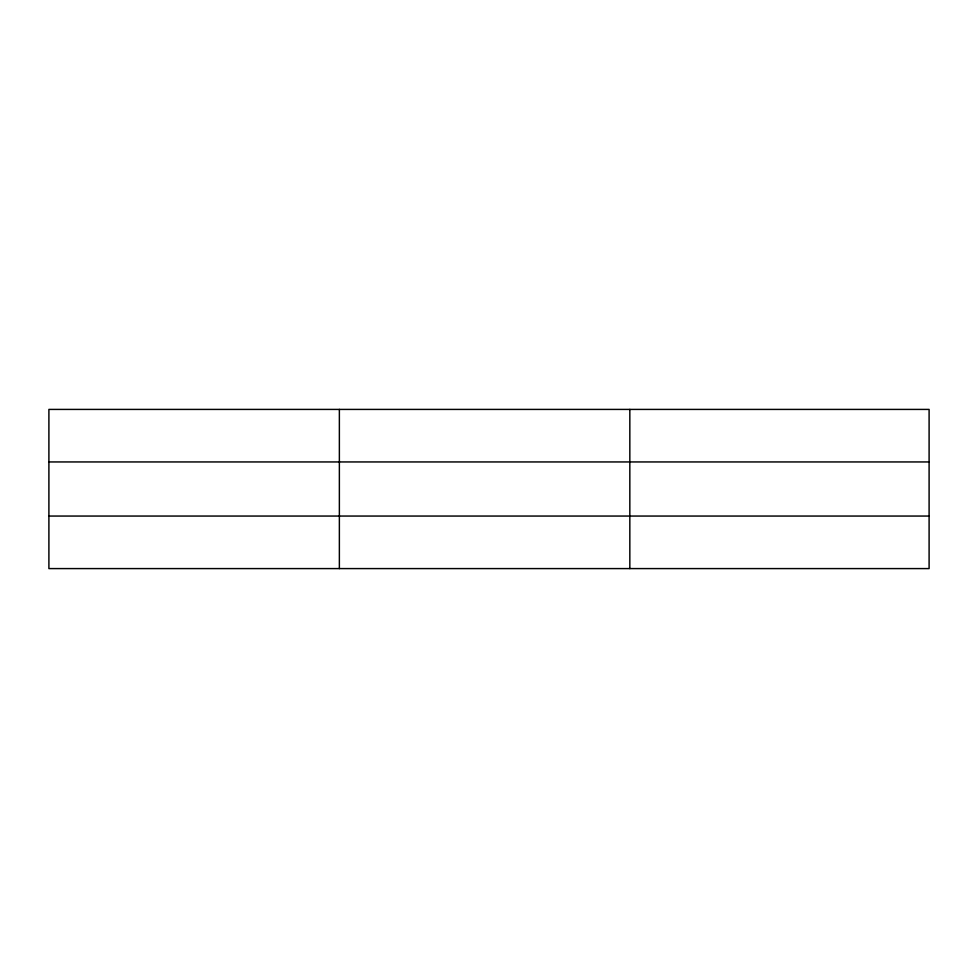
<?xml version="1.0" encoding="UTF-8"?>
<svg xmlns="http://www.w3.org/2000/svg" width="978" height="978" viewBox="0 0 978 978"><rect width="100%" height="100%" fill="white"/><g stroke="black" fill="none" stroke-linecap="round" stroke-linejoin="round"><path stroke-width="1.47" d="M339.366 568.585L339.366 409.415M629.832 568.585L629.832 409.415M929.1 516.054L929.1 568.585L48.9 568.585L48.9 409.415L929.1 409.415L929.1 516.054L48.9 516.054M48.9 461.946L929.1 461.946"/></g></svg>
